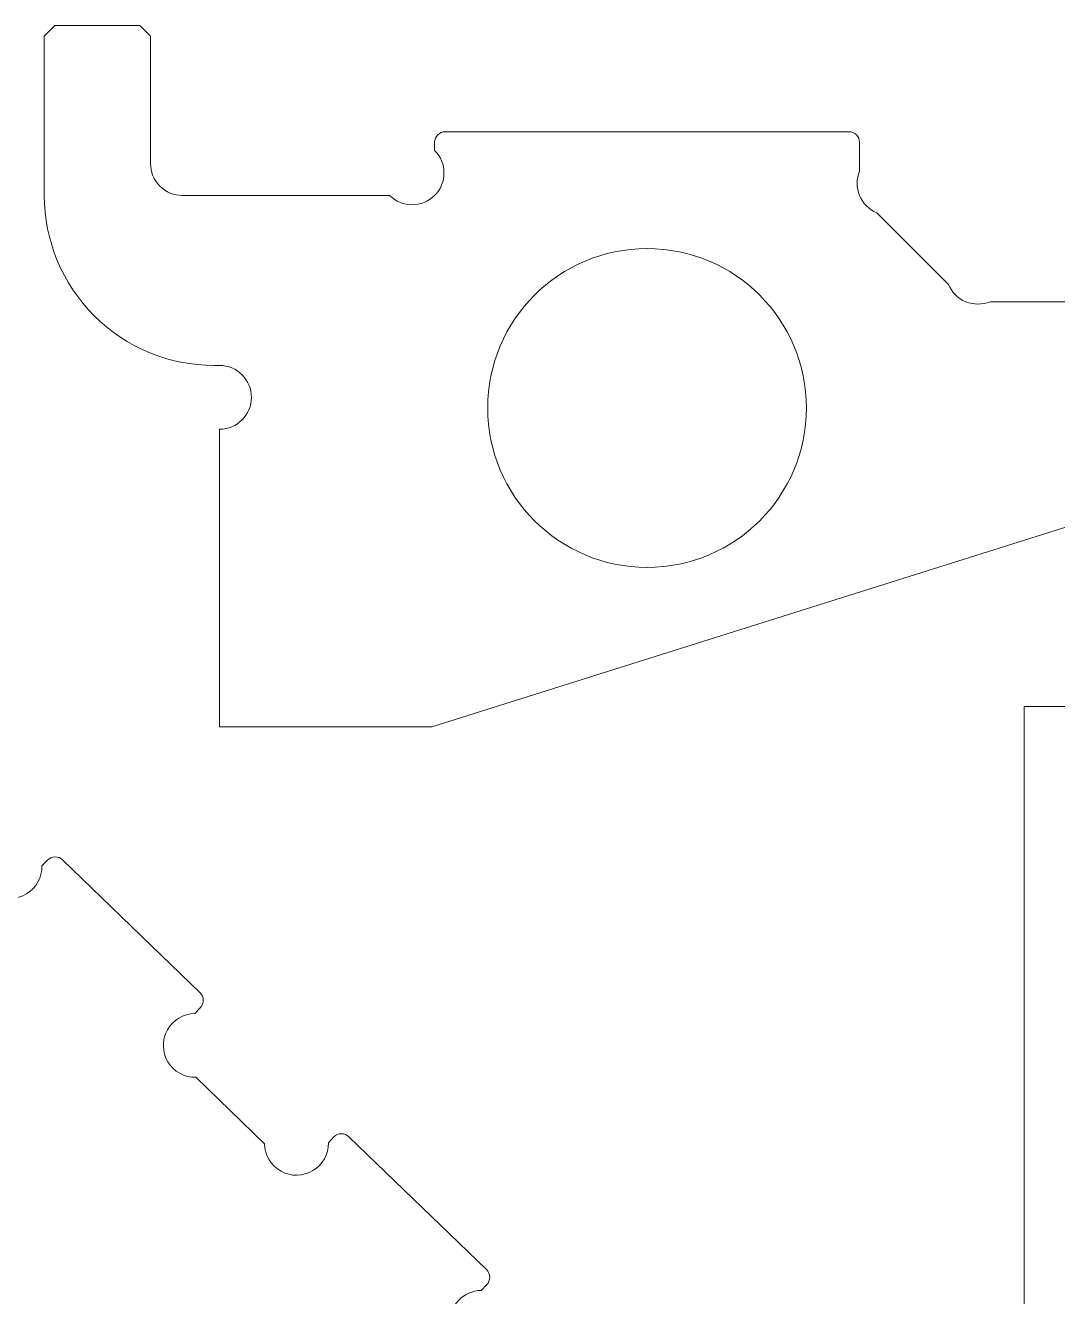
# Model space of a CAD drawing. Header units: millimetres. Extents: x 14 to 1461, y -733 to -10.
# Drawn here: x 691.9 to 789.1, y -129.8 to -10.2 of the extents above; entities that cross this region are included whole.
import ezdxf

# ---------------------------------------------------------------- set-up
doc = ezdxf.new("R2010")
doc.units = ezdxf.units.MM
doc.layers.add('Cut', color=7, linetype='Continuous', lineweight=0)

msp = doc.modelspace()

# ---------------------------------------------------------------- linework, layer by layer
at = {"layer": 'Cut'}
for points in [[(824.646147, -46.451177), (730.199296, -76.177543), (710.199336, -76.177543), (710.199336, -48.177611, 1), (710.199336, -42.177611), (709.699337, -42.177611, -0.4142135624), (693.699369, -26.177643), (693.699369, -11.177673), (694.699367, -10.177675), (702.699351, -10.177675), (703.699349, -11.177673), (703.699349, -23.177649, 0.4142135624), (706.699343, -26.177643), (726.206655, -26.177643, 1), (730.449296, -21.935002), (730.449296, -21.177653, -0.4142135624), (731.449294, -20.177655), (769.449218, -20.177655, -0.4142135624), (770.449216, -21.177653), (770.449216, -23.881542, 0.4142135624), (772.072804, -27.801231), (778.825608, -34.554035, 0.4142135624), (782.745297, -36.177623), (793.219308, -36.177623, 0.4142135624)], [(687.472463, -89.374269, 1.0000000397), (693.471573, -89.270899), (693.997793, -88.726226, -0.4142135624), (695.411795, -88.701861), (708.357082, -101.208588, -0.4142137362), (708.381447, -102.622589), (707.855226, -103.167262, 1.000000039), (707.958596, -109.166372), (714.441813, -115.429951, 1.0000000808), (720.440923, -115.326581), (720.967143, -114.781908, -0.4142135624), (722.381144, -114.757543), (735.326432, -127.26427, -0.4142137617), (735.350797, -128.678271), (734.824576, -129.222944, 1), (734.927946, -135.222054), (735.472619, -135.748275), (783.757134, -234.802539, -0.3152987889), (779.264438, -263.127215)]]:
    msp.add_lwpolyline(points, format="xyb", dxfattribs=at)
msp.add_lwpolyline([(785.952609, -74.266752), (791.809947, -74.266752, 1), (796.052588, -70.024111), (796.052588, -69.266762, -0.4142135624), (797.052586, -68.266764), (815.35255, -68.266764, -0.4142135624), (816.352548, -69.266762), (816.352548, -70.024111, 1), (820.595189, -74.266752), (826.452528, -74.266752), (826.452528, -207.766485), (820.595189, -207.766485, 1), (816.352548, -212.009126), (816.352548, -212.766475, -0.4142135624), (815.35255, -213.766473), (797.052586, -213.766473, -0.4142135624), (796.052588, -212.766475), (796.052588, -212.009126, 1), (791.809947, -207.766485), (785.952609, -207.766485)], format="xyb", close=True, dxfattribs=at)
msp.add_circle((750.449256, -46.177603), 14.99997, dxfattribs=at)

doc.saveas('drawing.dxf')
